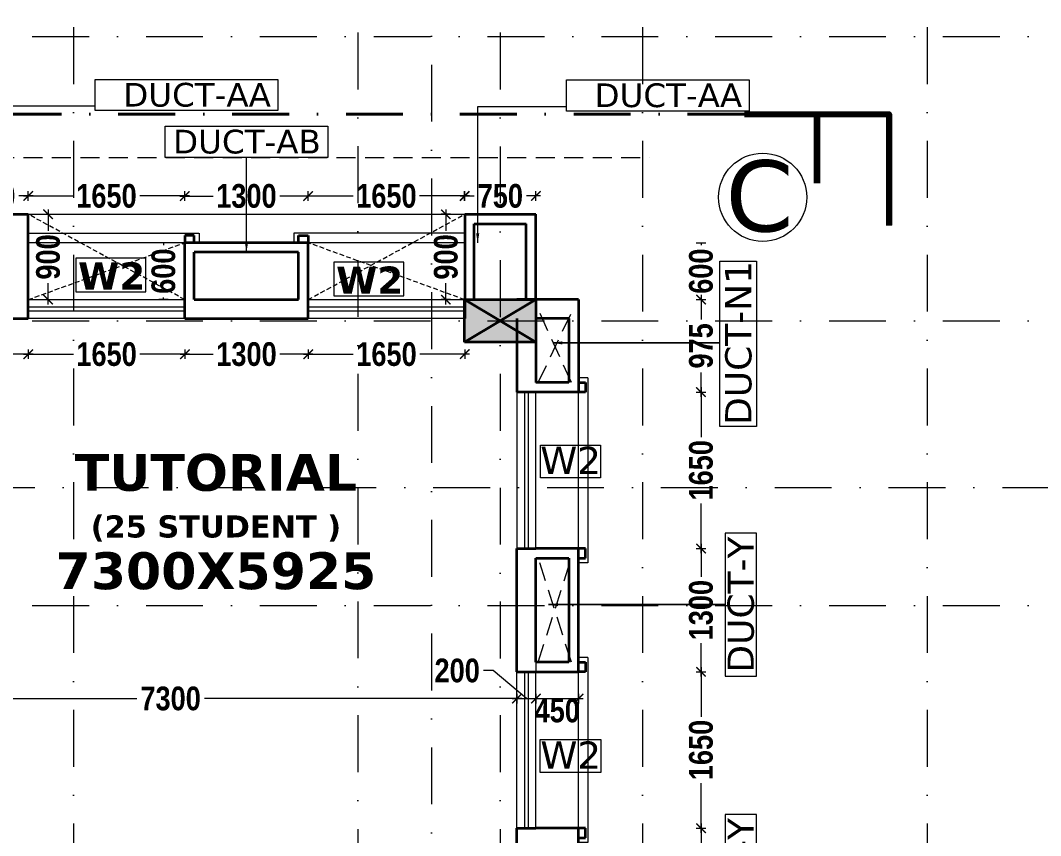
# Model space of a CAD drawing. Header units: millimetres. Extents: x -3092155 to 4513934, y -12317808 to 1850003.
# Drawn here: x -391892 to -381138, y -5541764 to -5533166 of the extents above; entities that cross this region are included whole.
import ezdxf

# ---------------------------------------------------------------- set-up
doc = ezdxf.new("R2010")
doc.units = ezdxf.units.MM
doc.header["$LTSCALE"] = 2
doc.header["$MEASUREMENT"] = 0
doc.header["$PDMODE"] = 34
doc.header["$PDSIZE"] = 500
for name, pattern in [('DASHDOT', [1, 0.5, -0.25, 0, -0.25]), ('DASHED2', [0.375, 0.25, -0.125]), ('HIDDEN', [0.375, 0.25, -0.125])]:
    doc.linetypes.add(name, pattern=pattern)
for name, color, linetype, lineweight, true_color in [('AEROW', 7, 'Continuous', 15, 0x0d0d0d), ('DOT', 7, 'DASHED2', 0, 0x89067c), ('duct text', 7, 'Continuous', 5, 0x30182a)]:
    doc.layers.add(name, color=color, linetype=linetype, lineweight=lineweight, true_color=true_color)
for name, color, linetype, lineweight in [('coloumn', 10, 'Continuous', 35), ('cornice', 12, 'Continuous', 25), ('D DIM', 250, 'Continuous', 9), ('DIM', 27, 'Continuous', 5), ('DUCT', 37, 'Continuous', 35), ('glass', 5, 'Continuous', 15), ('GRID', 251, 'DASHDOT', 5), ('PROJ', 251, 'HIDDEN', 5), ('SILL', 74, 'Continuous', 9), ('TEXT', 7, 'Continuous', 13), ('VENTI', 162, 'Continuous', 5), ('W2', 162, 'Continuous', 5), ('WAll', 250, 'Continuous', 35), ('WIN', 5, 'Continuous', 15)]:
    doc.layers.add(name, color=color, linetype=linetype, lineweight=lineweight)
doc.styles.add('door', font='arial.ttf', dxfattribs={"height": 70})
doc.styles.add('INNER DIM', font='ARIALNB.TTF', dxfattribs={"height": 250})
doc.styles.add('style2', font='verdana.ttf')
doc.dimstyles.new('DOOR', dxfattribs={"dimtxt": 100, "dimasz": 100, "dimexe": 25, "dimexo": 50, "dimgap": 25, "dimtad": 0, "dimtih": 1, "dimtoh": 1, "dimdec": 0, "dimzin": 3, "dimdsep": 46, "dimtxsty": 'door', "dimblk": 'OBLIQUE', "dimcen": 200, "dimclrd": 256, "dimclre": 256, "dimclrt": 256, "dimadec": 0, "dimazin": 0, "dimtfac": 1, "dimtdec": 0, "dimtofl": 0, "dimtmove": 2, "dimatfit": 3, "dimfxl": 300, "dimfxlon": 1, "dimfrac": 1, "dimtolj": 1, "dimtzin": 0, "dimlwd": -1, "dimlwe": -1, "dimarcsym": 0})
doc.dimstyles.new('external final', dxfattribs={"dimscale": 0, "dimtxt": 250, "dimasz": 100, "dimexe": 50, "dimexo": 50, "dimgap": 50, "dimtad": 0, "dimdec": 0, "dimzin": 0, "dimdsep": 46, "dimtxsty": 'INNER DIM', "dimblk": 'ARCHTICK', "dimcen": 100, "dimdle": 50, "dimclrd": 256, "dimclre": 256, "dimclrt": 256, "dimadec": 0, "dimazin": 0, "dimtfac": 1, "dimtdec": 0, "dimtix": 1, "dimtmove": 1, "dimatfit": 3, "dimfxl": 50, "dimfxlon": 1, "dimtolj": 1, "dimtzin": 0, "dimlwd": -1, "dimlwe": -1, "dimarcsym": 1})

# ---------------------------------------------------------------- blocks, each defined once
blk = doc.blocks.new('*D238')
at = {"layer": 'D DIM', "ltscale": 100, "transparency": 16777216}
for p, q in [((-384767, -5535511), (-384667, -5535511)), ((-384717, -5535511), (-384717, -5535535)), ((-384767, -5536111), (-384667, -5536111)), ((-384717, -5536111), (-384717, -5536087))]:
    blk.add_line(p, q, dxfattribs=at)
at = {"layer": 'Defpoints', "color": 0, "lineweight": 50, "ltscale": 100, "transparency": 16777216}
for p in [(-386008, -5535511), (-386008, -5536111), (-384717, -5536111)]:
    blk.add_point(p, dxfattribs=at)
at = {"layer": 'D DIM', "ltscale": 100, "transparency": 16777216, "insert": (-384717, -5535811), "char_height": 250, "attachment_point": 5, "rotation": 90, "style": 'INNER DIM'}
blk.add_mtext('\\A1;600', dxfattribs=at)
blk = doc.blocks.new('_ArchTick')
at = {"color": 0, "linetype": 'ByBlock', "const_width": 0.15}
blk.add_lwpolyline([(-0.5, -0.5), (0.5, 0.5)], dxfattribs=at)
blk = doc.blocks.new('*D239')
at = {"layer": 'D DIM', "ltscale": 100, "transparency": 16777216}
for p, q in [((-384717, -5536061), (-384717, -5536319)), ((-384767, -5536111), (-384667, -5536111)), ((-384717, -5537136), (-384717, -5536879)), ((-384767, -5537086), (-384667, -5537086))]:
    blk.add_line(p, q, dxfattribs=at)
at = {"layer": 'Defpoints', "color": 0, "lineweight": 50, "ltscale": 100, "transparency": 16777216}
for p in [(-386009, -5536111), (-386008, -5537086), (-384717, -5537086)]:
    blk.add_point(p, dxfattribs=at)
at = {"layer": 'D DIM', "ltscale": 100, "transparency": 16777216, "xscale": 100, "yscale": 100, "zscale": 100}
for p, rotation in [((-384717, -5536111), 90), ((-384717, -5537086), 270)]:
    blk.add_blockref('_ArchTick', p, dxfattribs=dict(at, rotation=rotation))
at = {"layer": 'D DIM', "ltscale": 100, "transparency": 16777216, "insert": (-384717, -5536599), "char_height": 250, "attachment_point": 5, "rotation": 90, "style": 'INNER DIM'}
blk.add_mtext('\\A1;975', dxfattribs=at)
blk = doc.blocks.new('*D240')
at = {"layer": 'D DIM', "ltscale": 100, "transparency": 16777216}
for p, q in [((-384717, -5537036), (-384717, -5537561)), ((-384767, -5537086), (-384667, -5537086)), ((-384717, -5538786), (-384717, -5538261)), ((-384767, -5538736), (-384667, -5538736))]:
    blk.add_line(p, q, dxfattribs=at)
at = {"layer": 'Defpoints', "color": 0, "lineweight": 50, "ltscale": 100, "transparency": 16777216}
for p in [(-386008, -5537086), (-386008, -5538736), (-384717, -5538736)]:
    blk.add_point(p, dxfattribs=at)
at = {"layer": 'D DIM', "ltscale": 100, "transparency": 16777216, "xscale": 100, "yscale": 100, "zscale": 100}
for p, rotation in [((-384717, -5537086), 90), ((-384717, -5538736), 270)]:
    blk.add_blockref('_ArchTick', p, dxfattribs=dict(at, rotation=rotation))
at = {"layer": 'D DIM', "ltscale": 100, "transparency": 16777216, "insert": (-384717, -5537911), "char_height": 250, "attachment_point": 5, "rotation": 90, "style": 'INNER DIM'}
blk.add_mtext('\\A1;1650', dxfattribs=at)
blk = doc.blocks.new('*D241')
at = {"layer": 'D DIM', "ltscale": 100, "transparency": 16777216}
for p, q in [((-384767, -5538736), (-384667, -5538736)), ((-384717, -5538686), (-384717, -5539036)), ((-384717, -5540086), (-384717, -5539736)), ((-384767, -5540036), (-384667, -5540036))]:
    blk.add_line(p, q, dxfattribs=at)
at = {"layer": 'Defpoints', "color": 0, "lineweight": 50, "ltscale": 100, "transparency": 16777216}
for p in [(-386008, -5538736), (-386008, -5540036), (-384717, -5540036)]:
    blk.add_point(p, dxfattribs=at)
at = {"layer": 'D DIM', "ltscale": 100, "transparency": 16777216, "xscale": 100, "yscale": 100, "zscale": 100}
for p, rotation in [((-384717, -5538736), 90), ((-384717, -5540036), 270)]:
    blk.add_blockref('_ArchTick', p, dxfattribs=dict(at, rotation=rotation))
at = {"layer": 'D DIM', "ltscale": 100, "transparency": 16777216, "insert": (-384717, -5539386), "char_height": 250, "attachment_point": 5, "rotation": 90, "style": 'INNER DIM'}
blk.add_mtext('\\A1;1300', dxfattribs=at)
blk = doc.blocks.new('*D242')
at = {"layer": 'D DIM', "ltscale": 100, "transparency": 16777216}
for p, q in [((-384767, -5540036), (-384667, -5540036)), ((-384717, -5539986), (-384717, -5540511)), ((-384717, -5541736), (-384717, -5541211)), ((-384767, -5541686), (-384667, -5541686))]:
    blk.add_line(p, q, dxfattribs=at)
at = {"layer": 'Defpoints', "color": 0, "lineweight": 50, "ltscale": 100, "transparency": 16777216}
for p in [(-386008, -5540036), (-386008, -5541686), (-384717, -5541686)]:
    blk.add_point(p, dxfattribs=at)
at = {"layer": 'D DIM', "ltscale": 100, "transparency": 16777216, "xscale": 100, "yscale": 100, "zscale": 100}
for p, rotation in [((-384717, -5540036), 90), ((-384717, -5541686), 270)]:
    blk.add_blockref('_ArchTick', p, dxfattribs=dict(at, rotation=rotation))
at = {"layer": 'D DIM', "ltscale": 100, "transparency": 16777216, "insert": (-384717, -5540861), "char_height": 250, "attachment_point": 5, "rotation": 90, "style": 'INNER DIM'}
blk.add_mtext('\\A1;1650', dxfattribs=at)
blk = doc.blocks.new('*D243')
at = {"layer": 'D DIM', "ltscale": 100, "transparency": 16777216}
for p, q in [((-384717, -5541636), (-384717, -5541986)), ((-384767, -5541686), (-384667, -5541686)), ((-384717, -5543036), (-384717, -5542686)), ((-384767, -5542986), (-384667, -5542986))]:
    blk.add_line(p, q, dxfattribs=at)
at = {"layer": 'Defpoints', "color": 0, "lineweight": 50, "ltscale": 100, "transparency": 16777216}
for p in [(-386008, -5541686), (-386008, -5542986), (-384717, -5542986)]:
    blk.add_point(p, dxfattribs=at)
at = {"layer": 'D DIM', "ltscale": 100, "transparency": 16777216, "xscale": 100, "yscale": 100, "zscale": 100}
for p, rotation in [((-384717, -5541686), 90), ((-384717, -5542986), 270)]:
    blk.add_blockref('_ArchTick', p, dxfattribs=dict(at, rotation=rotation))
at = {"layer": 'D DIM', "ltscale": 100, "transparency": 16777216, "insert": (-384717, -5542336), "char_height": 250, "attachment_point": 5, "rotation": 90, "style": 'INNER DIM'}
blk.add_mtext('\\A1;1300', dxfattribs=at)
blk = doc.blocks.new('*D448')
at = {"layer": 'D DIM', "ltscale": 100, "transparency": 16777216}
for p, q in [((-393959, -5540269), (-393959, -5540369)), ((-386658, -5540269), (-386658, -5540369)), ((-394009, -5540319), (-390664, -5540319)), ((-386608, -5540319), (-389953, -5540319))]:
    blk.add_line(p, q, dxfattribs=at)
at = {"layer": 'Defpoints', "color": 0, "lineweight": 50, "ltscale": 100, "transparency": 16777216}
for p in [(-393959, -5539561), (-386658, -5540036), (-386658, -5540319)]:
    blk.add_point(p, dxfattribs=at)
at = {"layer": 'D DIM', "ltscale": 100, "transparency": 16777216, "xscale": 100, "yscale": 100, "zscale": 100, "rotation": 180}
blk.add_blockref('_ArchTick', (-393959, -5540319), dxfattribs=at)
at = {"layer": 'D DIM', "ltscale": 100, "transparency": 16777216, "xscale": 100, "yscale": 100, "zscale": 100}
blk.add_blockref('_ArchTick', (-386658, -5540319), dxfattribs=at)
at = {"layer": 'D DIM', "ltscale": 100, "transparency": 16777216, "insert": (-390309, -5540319), "char_height": 250, "attachment_point": 5, "style": 'INNER DIM'}
blk.add_mtext('\\A1;7300', dxfattribs=at)
blk = doc.blocks.new('*D449')
at = {"layer": 'D DIM', "ltscale": 100, "transparency": 16777216}
for p, q in [((-386909, -5540024), (-387009, -5540024)), ((-386558, -5540319), (-386909, -5540024)), ((-386658, -5540269), (-386658, -5540369)), ((-386458, -5540269), (-386458, -5540369)), ((-386708, -5540319), (-386408, -5540319))]:
    blk.add_line(p, q, dxfattribs=at)
at = {"layer": 'Defpoints', "color": 0, "lineweight": 50, "ltscale": 100, "transparency": 16777216}
for p in [(-386658, -5540036), (-386458, -5540036), (-386458, -5540319)]:
    blk.add_point(p, dxfattribs=at)
at = {"layer": 'D DIM', "ltscale": 100, "transparency": 16777216, "xscale": 100, "yscale": 100, "zscale": 100, "rotation": 180}
blk.add_blockref('_ArchTick', (-386658, -5540319), dxfattribs=at)
at = {"layer": 'D DIM', "ltscale": 100, "transparency": 16777216, "xscale": 100, "yscale": 100, "zscale": 100}
blk.add_blockref('_ArchTick', (-386458, -5540319), dxfattribs=at)
at = {"layer": 'D DIM', "ltscale": 100, "transparency": 16777216, "insert": (-387288, -5540024), "char_height": 250, "attachment_point": 5, "style": 'INNER DIM'}
blk.add_mtext('\\A1;200', dxfattribs=at)
blk = doc.blocks.new('*D450')
at = {"layer": 'D DIM', "ltscale": 100, "transparency": 16777216}
for p, q in [((-386458, -5540269), (-386458, -5540369)), ((-386008, -5540269), (-386008, -5540369)), ((-386508, -5540319), (-385958, -5540319))]:
    blk.add_line(p, q, dxfattribs=at)
at = {"layer": 'Defpoints', "color": 0, "lineweight": 50, "ltscale": 100, "transparency": 16777216}
for p in [(-386458, -5540036), (-386008, -5540036), (-386008, -5540319)]:
    blk.add_point(p, dxfattribs=at)
at = {"layer": 'D DIM', "ltscale": 100, "transparency": 16777216, "xscale": 100, "yscale": 100, "zscale": 100, "rotation": 180}
blk.add_blockref('_ArchTick', (-386458, -5540319), dxfattribs=at)
at = {"layer": 'D DIM', "ltscale": 100, "transparency": 16777216, "xscale": 100, "yscale": 100, "zscale": 100}
blk.add_blockref('_ArchTick', (-386008, -5540319), dxfattribs=at)
at = {"layer": 'D DIM', "ltscale": 100, "transparency": 16777216, "insert": (-386233, -5540446), "char_height": 250, "attachment_point": 5, "style": 'INNER DIM'}
blk.add_mtext('\\A1;450', dxfattribs=at)
blk = doc.blocks.new('*D930')
at = {"layer": 'D DIM', "ltscale": 100, "transparency": 16777216}
for p, q in [((-392559, -5535068), (-392559, -5534968)), ((-391809, -5535068), (-391809, -5534968)), ((-392609, -5535018), (-392460, -5535018)), ((-391759, -5535018), (-391908, -5535018))]:
    blk.add_line(p, q, dxfattribs=at)
at = {"layer": 'Defpoints', "color": 0, "lineweight": 50, "ltscale": 100, "transparency": 16777216}
for p in [(-391809, -5535018), (-392559, -5535511), (-391809, -5535511)]:
    blk.add_point(p, dxfattribs=at)
at = {"layer": 'D DIM', "ltscale": 100, "transparency": 16777216, "xscale": 100, "yscale": 100, "zscale": 100, "rotation": 180}
blk.add_blockref('_ArchTick', (-392559, -5535018), dxfattribs=at)
at = {"layer": 'D DIM', "ltscale": 100, "transparency": 16777216, "xscale": 100, "yscale": 100, "zscale": 100}
blk.add_blockref('_ArchTick', (-391809, -5535018), dxfattribs=at)
at = {"layer": 'D DIM', "ltscale": 100, "transparency": 16777216, "insert": (-392184, -5535018), "char_height": 250, "attachment_point": 5, "style": 'INNER DIM'}
blk.add_mtext('\\A1;750', dxfattribs=at)
blk = doc.blocks.new('*D931')
at = {"layer": 'D DIM', "ltscale": 100, "transparency": 16777216}
for p, q in [((-387208, -5535068), (-387208, -5534968)), ((-386458, -5535068), (-386458, -5534968)), ((-387258, -5535018), (-387109, -5535018)), ((-386408, -5535018), (-386558, -5535018))]:
    blk.add_line(p, q, dxfattribs=at)
at = {"layer": 'Defpoints', "color": 0, "lineweight": 50, "ltscale": 100, "transparency": 16777216}
for p in [(-386458, -5535018), (-387208, -5535511), (-386458, -5535511)]:
    blk.add_point(p, dxfattribs=at)
at = {"layer": 'D DIM', "ltscale": 100, "transparency": 16777216, "xscale": 100, "yscale": 100, "zscale": 100, "rotation": 180}
blk.add_blockref('_ArchTick', (-387208, -5535018), dxfattribs=at)
at = {"layer": 'D DIM', "ltscale": 100, "transparency": 16777216, "xscale": 100, "yscale": 100, "zscale": 100}
blk.add_blockref('_ArchTick', (-386458, -5535018), dxfattribs=at)
at = {"layer": 'D DIM', "ltscale": 100, "transparency": 16777216, "insert": (-386833, -5535018), "char_height": 250, "attachment_point": 5, "style": 'INNER DIM'}
blk.add_mtext('\\A1;750', dxfattribs=at)
blk = doc.blocks.new('*D932')
at = {"layer": 'D DIM', "ltscale": 100, "transparency": 16777216}
for p, q in [((-388908, -5536687), (-388384, -5536687)), ((-388858, -5536637), (-388858, -5536737)), ((-387158, -5536687), (-387683, -5536687)), ((-387208, -5536637), (-387208, -5536737))]:
    blk.add_line(p, q, dxfattribs=at)
at = {"layer": 'Defpoints', "color": 0, "lineweight": 50, "ltscale": 100, "transparency": 16777216}
for p in [(-388858, -5536311), (-387208, -5536336), (-388858, -5536687)]:
    blk.add_point(p, dxfattribs=at)
at = {"layer": 'D DIM', "ltscale": 100, "transparency": 16777216, "xscale": 100, "yscale": 100, "zscale": 100, "rotation": 180}
blk.add_blockref('_ArchTick', (-388858, -5536687), dxfattribs=at)
at = {"layer": 'D DIM', "ltscale": 100, "transparency": 16777216, "xscale": 100, "yscale": 100, "zscale": 100}
blk.add_blockref('_ArchTick', (-387208, -5536687), dxfattribs=at)
at = {"layer": 'D DIM', "ltscale": 100, "transparency": 16777216, "insert": (-388033, -5536687), "char_height": 250, "attachment_point": 5, "style": 'INNER DIM'}
blk.add_mtext('\\A1;1650', dxfattribs=at)
blk = doc.blocks.new('*D933')
at = {"layer": 'D DIM', "ltscale": 100, "transparency": 16777216}
for p, q in [((-390209, -5536687), (-389859, -5536687)), ((-390159, -5536637), (-390159, -5536737)), ((-388808, -5536687), (-389159, -5536687)), ((-388858, -5536637), (-388858, -5536737))]:
    blk.add_line(p, q, dxfattribs=at)
at = {"layer": 'Defpoints', "color": 0, "lineweight": 50, "ltscale": 100, "transparency": 16777216}
for p in [(-390159, -5536311), (-388858, -5536311), (-390159, -5536687)]:
    blk.add_point(p, dxfattribs=at)
at = {"layer": 'D DIM', "ltscale": 100, "transparency": 16777216, "xscale": 100, "yscale": 100, "zscale": 100, "rotation": 180}
blk.add_blockref('_ArchTick', (-390159, -5536687), dxfattribs=at)
at = {"layer": 'D DIM', "ltscale": 100, "transparency": 16777216, "xscale": 100, "yscale": 100, "zscale": 100}
blk.add_blockref('_ArchTick', (-388858, -5536687), dxfattribs=at)
at = {"layer": 'D DIM', "ltscale": 100, "transparency": 16777216, "insert": (-389509, -5536687), "char_height": 250, "attachment_point": 5, "style": 'INNER DIM'}
blk.add_mtext('\\A1;1300', dxfattribs=at)
blk = doc.blocks.new('*D934')
at = {"layer": 'D DIM', "ltscale": 100, "transparency": 16777216}
for p, q in [((-391859, -5536687), (-391334, -5536687)), ((-391809, -5536637), (-391809, -5536737)), ((-390109, -5536687), (-390634, -5536687)), ((-390159, -5536637), (-390159, -5536737))]:
    blk.add_line(p, q, dxfattribs=at)
at = {"layer": 'Defpoints', "color": 0, "lineweight": 50, "ltscale": 100, "transparency": 16777216}
for p in [(-391809, -5536311), (-390159, -5536311), (-391809, -5536687)]:
    blk.add_point(p, dxfattribs=at)
at = {"layer": 'D DIM', "ltscale": 100, "transparency": 16777216, "xscale": 100, "yscale": 100, "zscale": 100, "rotation": 180}
blk.add_blockref('_ArchTick', (-391809, -5536687), dxfattribs=at)
at = {"layer": 'D DIM', "ltscale": 100, "transparency": 16777216, "xscale": 100, "yscale": 100, "zscale": 100}
blk.add_blockref('_ArchTick', (-390159, -5536687), dxfattribs=at)
at = {"layer": 'D DIM', "ltscale": 100, "transparency": 16777216, "insert": (-390984, -5536687), "char_height": 250, "attachment_point": 5, "style": 'INNER DIM'}
blk.add_mtext('\\A1;1650', dxfattribs=at)
blk = doc.blocks.new('*D935')
at = {"layer": 'D DIM', "ltscale": 100, "transparency": 16777216}
for p, q in [((-394008, -5536687), (-393740, -5536687)), ((-393958, -5536637), (-393958, -5536737)), ((-391759, -5536687), (-393024, -5536687)), ((-391809, -5536637), (-391809, -5536737))]:
    blk.add_line(p, q, dxfattribs=at)
at = {"layer": 'Defpoints', "color": 0, "lineweight": 50, "ltscale": 100, "transparency": 16777216}
for p in [(-393958, -5536311), (-391809, -5536311), (-393958, -5536687)]:
    blk.add_point(p, dxfattribs=at)
at = {"layer": 'D DIM', "ltscale": 100, "transparency": 16777216, "xscale": 100, "yscale": 100, "zscale": 100, "rotation": 180}
blk.add_blockref('_ArchTick', (-393958, -5536687), dxfattribs=at)
at = {"layer": 'D DIM', "ltscale": 100, "transparency": 16777216, "xscale": 100, "yscale": 100, "zscale": 100}
blk.add_blockref('_ArchTick', (-391809, -5536687), dxfattribs=at)
at = {"layer": 'D DIM', "ltscale": 100, "transparency": 16777216, "insert": (-393382, -5536687), "char_height": 250, "attachment_point": 5, "style": 'INNER DIM'}
blk.add_mtext('\\A1;2150', dxfattribs=at)
blk = doc.blocks.new('*D936')
at = {"layer": 'D DIM', "ltscale": 100, "transparency": 16777216}
for p, q in [((-391650, -5535211), (-391550, -5535211)), ((-391600, -5535161), (-391600, -5535384)), ((-391600, -5536161), (-391600, -5535939)), ((-391650, -5536111), (-391550, -5536111))]:
    blk.add_line(p, q, dxfattribs=at)
at = {"layer": 'Defpoints', "color": 0, "lineweight": 50, "ltscale": 100, "transparency": 16777216}
for p in [(-391810, -5535211), (-391600, -5535211), (-391809, -5536111)]:
    blk.add_point(p, dxfattribs=at)
at = {"layer": 'D DIM', "ltscale": 100, "transparency": 16777216, "xscale": 100, "yscale": 100, "zscale": 100}
for p, rotation in [((-391600, -5535211), 90), ((-391600, -5536111), 270)]:
    blk.add_blockref('_ArchTick', p, dxfattribs=dict(at, rotation=rotation))
at = {"layer": 'D DIM', "ltscale": 100, "transparency": 16777216, "insert": (-391600, -5535661), "char_height": 250, "attachment_point": 5, "rotation": 90, "style": 'INNER DIM'}
blk.add_mtext('\\A1;900', dxfattribs=at)
blk = doc.blocks.new('*D937')
at = {"layer": 'D DIM', "ltscale": 100, "transparency": 16777216}
for p, q in [((-387357, -5535211), (-387457, -5535211)), ((-387407, -5535161), (-387407, -5535384)), ((-387407, -5536161), (-387407, -5535939)), ((-387357, -5536111), (-387457, -5536111))]:
    blk.add_line(p, q, dxfattribs=at)
at = {"layer": 'Defpoints', "color": 0, "lineweight": 50, "ltscale": 100, "transparency": 16777216}
for p in [(-387407, -5535211), (-387208, -5535211), (-387208, -5536111)]:
    blk.add_point(p, dxfattribs=at)
at = {"layer": 'D DIM', "ltscale": 100, "transparency": 16777216, "xscale": 100, "yscale": 100, "zscale": 100}
for p, rotation in [((-387407, -5535211), 90), ((-387407, -5536111), 270)]:
    blk.add_blockref('_ArchTick', p, dxfattribs=dict(at, rotation=rotation))
at = {"layer": 'D DIM', "ltscale": 100, "transparency": 16777216, "insert": (-387407, -5535661), "char_height": 250, "attachment_point": 5, "rotation": 90, "style": 'INNER DIM'}
blk.add_mtext('\\A1;900', dxfattribs=at)
blk = doc.blocks.new('*D983')
at = {"layer": 'D DIM', "ltscale": 100, "transparency": 16777216}
for p, q in [((-388859, -5535068), (-388859, -5534968)), ((-387209, -5535068), (-387209, -5534968)), ((-388909, -5535018), (-388384, -5535018)), ((-387159, -5535018), (-387684, -5535018))]:
    blk.add_line(p, q, dxfattribs=at)
at = {"layer": 'Defpoints', "color": 0, "lineweight": 50, "ltscale": 100, "transparency": 16777216}
for p in [(-388859, -5535018), (-388859, -5535211), (-387209, -5535211)]:
    blk.add_point(p, dxfattribs=at)
at = {"layer": 'D DIM', "ltscale": 100, "transparency": 16777216, "xscale": 100, "yscale": 100, "zscale": 100, "rotation": 180}
blk.add_blockref('_ArchTick', (-388859, -5535018), dxfattribs=at)
at = {"layer": 'D DIM', "ltscale": 100, "transparency": 16777216, "xscale": 100, "yscale": 100, "zscale": 100}
blk.add_blockref('_ArchTick', (-387209, -5535018), dxfattribs=at)
at = {"layer": 'D DIM', "ltscale": 100, "transparency": 16777216, "insert": (-388034, -5535018), "char_height": 250, "attachment_point": 5, "style": 'INNER DIM'}
blk.add_mtext('\\A1;1650', dxfattribs=at)
blk = doc.blocks.new('*D984')
at = {"layer": 'D DIM', "ltscale": 100, "transparency": 16777216}
for p, q in [((-391810, -5535068), (-391810, -5534968)), ((-390159, -5535068), (-390159, -5534968)), ((-391860, -5535018), (-391335, -5535018)), ((-390109, -5535018), (-390634, -5535018))]:
    blk.add_line(p, q, dxfattribs=at)
at = {"layer": 'Defpoints', "color": 0, "lineweight": 50, "ltscale": 100, "transparency": 16777216}
for p in [(-391810, -5535018), (-391810, -5535211), (-390159, -5535511)]:
    blk.add_point(p, dxfattribs=at)
at = {"layer": 'D DIM', "ltscale": 100, "transparency": 16777216, "xscale": 100, "yscale": 100, "zscale": 100, "rotation": 180}
blk.add_blockref('_ArchTick', (-391810, -5535018), dxfattribs=at)
at = {"layer": 'D DIM', "ltscale": 100, "transparency": 16777216, "xscale": 100, "yscale": 100, "zscale": 100}
blk.add_blockref('_ArchTick', (-390159, -5535018), dxfattribs=at)
at = {"layer": 'D DIM', "ltscale": 100, "transparency": 16777216, "insert": (-390985, -5535018), "char_height": 250, "attachment_point": 5, "style": 'INNER DIM'}
blk.add_mtext('\\A1;1650', dxfattribs=at)
blk = doc.blocks.new('*D985')
at = {"layer": 'D DIM', "ltscale": 100, "transparency": 16777216}
for p, q in [((-390160, -5535069), (-390160, -5534969)), ((-388859, -5535069), (-388859, -5534969)), ((-390210, -5535019), (-389860, -5535019)), ((-388809, -5535019), (-389159, -5535019))]:
    blk.add_line(p, q, dxfattribs=at)
at = {"layer": 'Defpoints', "color": 0, "lineweight": 50, "ltscale": 100, "transparency": 16777216}
for p in [(-388859, -5535019), (-390160, -5535623), (-388859, -5535694)]:
    blk.add_point(p, dxfattribs=at)
at = {"layer": 'D DIM', "ltscale": 100, "transparency": 16777216, "xscale": 100, "yscale": 100, "zscale": 100, "rotation": 180}
blk.add_blockref('_ArchTick', (-390160, -5535019), dxfattribs=at)
at = {"layer": 'D DIM', "ltscale": 100, "transparency": 16777216, "xscale": 100, "yscale": 100, "zscale": 100}
blk.add_blockref('_ArchTick', (-388859, -5535019), dxfattribs=at)
at = {"layer": 'D DIM', "ltscale": 100, "transparency": 16777216, "insert": (-389510, -5535019), "char_height": 250, "attachment_point": 5, "style": 'INNER DIM'}
blk.add_mtext('\\A1;1300', dxfattribs=at)
blk = doc.blocks.new('S.F')
at = {"layer": 'coloumn', "ltscale": 100}
blk.add_hatch(color=256, dxfattribs=at).paths.add_polyline_path([(99210, -5844756), (99210, -5844306), (98460, -5844306), (98460, -5844756)])
for p, q in [((98460, -5844756), (98460, -5844306)), ((98460, -5844306), (99210, -5844306)), ((99210, -5844306), (99210, -5844756)), ((99210, -5844756), (98460, -5844756))]:
    blk.add_line(p, q, dxfattribs=at)
blk.add_lwpolyline([(99210, -5844756), (98460, -5844306), (99210, -5844306), (98460, -5844756)], dxfattribs=at)
blk = doc.blocks.new('*D1129')
at = {"layer": 'D DIM', "ltscale": 100, "transparency": 16777216}
for p, q in [((-390334, -5535511), (-390434, -5535511)), ((-390384, -5535511), (-390384, -5535535)), ((-390334, -5536111), (-390434, -5536111)), ((-390384, -5536111), (-390384, -5536087))]:
    blk.add_line(p, q, dxfattribs=at)
at = {"layer": 'Defpoints', "color": 0, "lineweight": 50, "ltscale": 100, "transparency": 16777216}
for p in [(-390384, -5535511), (-390160, -5535511), (-390159, -5536111)]:
    blk.add_point(p, dxfattribs=at)
at = {"layer": 'D DIM', "ltscale": 100, "transparency": 16777216, "insert": (-390384, -5535811), "char_height": 250, "attachment_point": 5, "rotation": 90, "style": 'INNER DIM'}
blk.add_mtext('\\A1;600', dxfattribs=at)
blk = doc.blocks.new('_Oblique')
at = {"color": 0, "linetype": 'ByBlock', "lineweight": -2}
blk.add_line((-0.5, -0.5), (0.5, 0.5), dxfattribs=at)
blk = doc.blocks.new('6yyyhr')
at = {"layer": 'DUCT', "ltscale": 100}
for p, q in [((-386010, -5681142), (-385935, -5681142)), ((-385935, -5681142), (-385935, -5681243)), ((-385935, -5681243), (-386010, -5681243)), ((-385935, -5682892), (-386010, -5682892)), ((-386010, -5682992), (-385935, -5682992)), ((-385935, -5682992), (-385935, -5682892))]:
    blk.add_line(p, q, dxfattribs=at)
at = {"layer": 'SILL', "ltscale": 100}
for p, q in [((-386010, -5683042), (-386010, -5681092)), ((-385910, -5681092), (-386010, -5681092)), ((-385910, -5681092), (-385910, -5683042)), ((-385910, -5683042), (-386010, -5683042))]:
    blk.add_line(p, q, dxfattribs=at)
blk = doc.blocks.new('uyujnjh')
at = {"layer": 'DIM', "lineweight": 80, "ltscale": 100}
for points in [[(-186043, -5846539), (-184521, -5846539), (-184521, -5847712)], [(-186037, -5846537), (-184515, -5846537), (-184515, -5847710)], [(-185282, -5846539), (-185282, -5847267)], [(-185276, -5846537), (-185276, -5847264)]]:
    blk.add_lwpolyline(points, dxfattribs=at)
at = {"layer": 'DIM', "ltscale": 100}
blk.add_circle((-185850, -5847414), 465, dxfattribs=at)
at = {"layer": 'PROJ', "linetype": 'DASHDOT', "lineweight": 40, "ltscale": 600}
blk.add_line((-186042, -5846539), (-249741, -5846539), dxfattribs=at)
at = {"layer": 'TEXT', "style": 'style2'}
blk.add_text('C', height=750, dxfattribs=at).set_placement((-186243, -5847774))
blk = doc.blocks.new('hyh')
at = {"layer": 'duct text', "ltscale": 0.1}
for points in [[(-121264, -5581438), (-121264, -5579694), (-120878, -5579694), (-120878, -5581438)], [(-120878, -5584073), (-120878, -5582564), (-121207, -5582564), (-121207, -5584073)], [(-120878, -5587040), (-120878, -5585532), (-121207, -5585532), (-121207, -5587040)]]:
    blk.add_lwpolyline(points, close=True, dxfattribs=at)
at = {"layer": 'duct text', "ltscale": 0.1, "char_height": 276.64, "width": 1547.24, "attachment_point": 5, "rotation": 90, "style": 'style2'}
for s, insert in [('\\pt3043;DUCT-N1', (-121067, -5580558)), ('\\pt3043;DUCT-Y', (-121042, -5583317)), ('\\pt3043;DUCT-Y', (-121042, -5586285))]:
    blk.add_mtext(s, dxfattribs=dict(at, insert=insert))
at = {"layer": 'duct text', "ltscale": 0.1}
for points in [[(-123025, -5580557), (-121264, -5580557), (-123025, -5580557)], [(-123070, -5583318), (-121207, -5583318), (-123070, -5583318)]]:
    blk.add_leader(points, dimstyle='DOOR', dxfattribs=at)

msp = doc.modelspace()

# ---------------------------------------------------------------- linework, layer by layer
at = {"layer": 'DOT', "ltscale": 400}
for p, q in [((-392759.3, -5534611.5), (-385259.3, -5534611.1)), ((-386083.9, -5536986.2), (-386433.9, -5536211.2)), ((-386433.9, -5536986.2), (-386083.9, -5536251.2)), ((-386083.9, -5539936.2), (-386433.9, -5538836.2)), ((-386433.9, -5539936.2), (-386083.9, -5538836.2)), ((-386459.3, -5538936.3), (-386459.3, -5540136.1))]:
    msp.add_line(p, q, dxfattribs=at)
at = {"layer": 'DOT', "linetype": 'Continuous', "ltscale": 400}
for p, q in [((-393359.3, -5535211.5), (-387209.3, -5535211.2)), ((-387208.9, -5535511.2), (-391809.4, -5535511.2))]:
    msp.add_line(p, q, dxfattribs=at)
at = {"layer": 'DOT', "ltscale": 100}
for p, q in [((-390159.8, -5536111.2), (-391809.8, -5535211.2)), ((-388859.3, -5536111.2), (-387209.3, -5535211.2)), ((-391809.8, -5536111.2), (-390159.8, -5535511.2)), ((-387209.3, -5536111.2), (-388859.3, -5535511.2))]:
    msp.add_line(p, q, dxfattribs=at)
at = {"layer": 'DUCT', "ltscale": 100}
for p, q in [((-392559.4, -5535211.2), (-391809.4, -5535211.2)), ((-391809.4, -5536111.2), (-391809.4, -5535211.2)), ((-387208.9, -5535211.2), (-387208.9, -5536311.2)), ((-387208.9, -5535211.2), (-386458.9, -5535211.2)), ((-386458.9, -5536111.2), (-386458.9, -5535211.2)), ((-387108.9, -5536111.2), (-387108.9, -5535311.2)), ((-387108.9, -5535311.2), (-386558.9, -5535311.2)), ((-386558.9, -5536111.2), (-386558.9, -5535311.2)), ((-390059.4, -5535436.2), (-390159.8, -5535436.2)), ((-390159.8, -5535436.2), (-390159.8, -5535511.2)), ((-390059.4, -5535511.2), (-390059.4, -5535436.2)), ((-388959.7, -5535511.2), (-388959.7, -5535436.2)), ((-388959.7, -5535436.2), (-388859.3, -5535436.2)), ((-388859.3, -5535436.2), (-388859.3, -5535511.2)), ((-391809.4, -5536311.2), (-391809.4, -5536111.2)), ((-390159.4, -5536311.2), (-390159.4, -5536111.2)), ((-390059.8, -5536111.2), (-388959.3, -5536111.2)), ((-388859.3, -5536111.2), (-388858.9, -5536111.2)), ((-388858.9, -5536311.2), (-388858.9, -5536111.2)), ((-386009.3, -5536111.2), (-386659.3, -5536111.2)), ((-386009.3, -5536111.2), (-386009.3, -5537086.2)), ((-393109.4, -5536311.2), (-391809.4, -5536311.2)), ((-390159.4, -5536311.2), (-388858.9, -5536311.2)), ((-386659.3, -5536311.2), (-386659.3, -5537086.2)), ((-386109.3, -5536311.2), (-386459.3, -5536311.2)), ((-386459.3, -5536311.2), (-386459.3, -5536986.2)), ((-386109.3, -5536311.2), (-386109.3, -5536986.2)), ((-386109.3, -5536986.2), (-386459.3, -5536986.2)), ((-386009.3, -5536985.8), (-385933.9, -5536985.8)), ((-385933.9, -5536985.8), (-385933.9, -5537086.2)), ((-386009.3, -5537086.2), (-386659.3, -5537086.2)), ((-385933.9, -5537086.2), (-386009.3, -5537086.2)), ((-386659.3, -5538736.2), (-386459.3, -5538736.2)), ((-386659.3, -5540036.2), (-386659.3, -5538736.2)), ((-386659.3, -5540036.2), (-386659.3, -5538736.2)), ((-386009.3, -5538736.2), (-386459.3, -5538736.2)), ((-386009.3, -5540036.2), (-386009.3, -5538736.2)), ((-385933.9, -5538736.2), (-386009.3, -5538736.2)), ((-385933.9, -5538836.6), (-385933.9, -5538736.2)), ((-386459.3, -5539936.2), (-386459.3, -5538836.2)), ((-386459.3, -5538836.2), (-386109.3, -5538836.2)), ((-386109.3, -5538836.2), (-386109.3, -5539936.2)), ((-386009.3, -5538836.6), (-385933.9, -5538836.6)), ((-386109.3, -5539936.2), (-386459.3, -5539936.2)), ((-386659.3, -5540036.2), (-386459.3, -5540036.2)), ((-386459.3, -5540036.2), (-386009.3, -5540036.2)), ((-386659.3, -5541686.2), (-386459.3, -5541686.2)), ((-386659.3, -5542986.2), (-386659.3, -5541686.2)), ((-386009.3, -5541686.2), (-386459.3, -5541686.2)), ((-386009.3, -5542986.2), (-386009.3, -5541686.2))]:
    msp.add_line(p, q, dxfattribs=at)
at = {"layer": 'duct text', "ltscale": 0.1}
for points in [[(-391104.2, -5533787.9), (-389177.4, -5533787.9), (-389177.4, -5534117.1), (-391104.2, -5534117.1)], [(-386136.2, -5533793.2), (-384209.4, -5533793.2), (-384209.4, -5534122.3), (-386136.2, -5534122.3)], [(-390366.4, -5534282.1), (-388651.9, -5534282.1), (-388651.9, -5534611.2), (-390366.4, -5534611.2)]]:
    msp.add_lwpolyline(points, close=True, dxfattribs=at)
at = {"layer": 'glass', "ltscale": 100}
for p, q in [((-390159.4, -5536191.2), (-391809.4, -5536191.2)), ((-387208.9, -5536191.2), (-388858.9, -5536191.2)), ((-390159.4, -5536231.2), (-391809.4, -5536231.2)), ((-387208.9, -5536231.2), (-388858.9, -5536231.2)), ((-386579.3, -5540036.2), (-386579.3, -5541686.2)), ((-386539.3, -5540036.2), (-386539.3, -5541686.2))]:
    msp.add_line(p, q, dxfattribs=at)
at = {"layer": 'GRID', "color": 5, "ltscale": 600}
for p, q in [((-387559.4, -5497630.3), (-387559.4, -5586432.3)), ((-388333.9, -5498490.8), (-388333.9, -5585574.1)), ((-386834.4, -5498491.7), (-386834.4, -5585573.1)), ((-391333.9, -5499634.4), (-391333.9, -5584428.2)), ((-385333.9, -5499634.4), (-385333.9, -5584428.2)), ((-382333.9, -5499634.4), (-382333.9, -5584428.2))]:
    msp.add_line(p, q, dxfattribs=at)
at = {"layer": 'GRID', "color": 6, "ltscale": 600}
for p, q in [((-460173.8, -5533336.2), (-367334.4, -5533336.2)), ((-460173.8, -5536336.2), (-367334.4, -5536336.2)), ((-461946.7, -5538093.6), (-365561.9, -5538093.6)), ((-460173.8, -5539336.2), (-367334.4, -5539336.2))]:
    msp.add_line(p, q, dxfattribs=at)
at = {"layer": 'SILL', "ltscale": 100}
for p, q in [((-391809.8, -5535411.2), (-390009.8, -5535411.2)), ((-390009.4, -5535411.2), (-390009.4, -5535511.2)), ((-387209.7, -5535411.2), (-389009.7, -5535411.2)), ((-389009.7, -5535411.2), (-389009.7, -5535511.2)), ((-391809.4, -5536111.2), (-390159.4, -5536111.2)), ((-388858.9, -5536111.2), (-387208.9, -5536111.2)), ((-390159.4, -5536311.2), (-391809.4, -5536311.2)), ((-387208.9, -5536311.2), (-388858.9, -5536311.2)), ((-386009.3, -5538885.5), (-386009.3, -5536935.8)), ((-385908.9, -5536935.8), (-386009.3, -5536935.8)), ((-385908.9, -5536935.8), (-385908.9, -5538885.5)), ((-386659.3, -5537086.2), (-386659.3, -5538736.2)), ((-386459.3, -5538736.2), (-386459.3, -5537086.2)), ((-385908.9, -5538886.6), (-386009.3, -5538886.6)), ((-386659.3, -5541686.2), (-386659.3, -5540036.2)), ((-386459.3, -5541686.2), (-386459.3, -5540036.2))]:
    msp.add_line(p, q, dxfattribs=at)
at = {"layer": 'VENTI', "ltscale": 100}
for points in [[(-391309.6, -5536027.9), (-390570.3, -5536027.9), (-390570.3, -5535672.5), (-391309.6, -5535672.5)], [(-388589.6, -5536072.4), (-387850.2, -5536072.4), (-387850.2, -5535717), (-388589.6, -5535717)]]:
    msp.add_lwpolyline(points, close=True, dxfattribs=at)
at = {"layer": 'W2', "ltscale": 100}
for points in [[(-386410.2, -5537644.9), (-385775.7, -5537644.9), (-385775.7, -5537989.2), (-386410.2, -5537989.2)], [(-386413, -5540748.6), (-385774, -5540748.6), (-385774, -5541097.2), (-386413, -5541097.2)]]:
    msp.add_lwpolyline(points, close=True, dxfattribs=at)
at = {"layer": 'WAll', "ltscale": 100}
for p, q in [((-390159.4, -5536111.2), (-390159.4, -5535511.2)), ((-388858.9, -5535511.2), (-390159.4, -5535511.2)), ((-388858.9, -5536111.2), (-388858.9, -5535511.2)), ((-390059.4, -5536111.2), (-390059.4, -5535611.2)), ((-388958.9, -5535611.2), (-390059.4, -5535611.2)), ((-388958.9, -5536111.2), (-388958.9, -5535611.2))]:
    msp.add_line(p, q, dxfattribs=at)
at = {"layer": 'WIN', "ltscale": 100}
for p, q in [((-386579.3, -5537086.2), (-386579.3, -5538736.2)), ((-386539.3, -5537086.2), (-386539.3, -5538736.2))]:
    msp.add_line(p, q, dxfattribs=at)

# ---------------------------------------------------------------- block references
at = {"layer": 'coloumn'}
msp.add_blockref('S.F', (-485670.2, 308195), dxfattribs=at)
at = {"layer": 'cornice', "color": 3, "lineweight": 50}
for name, p in [('hyh', (-263254.8, 43989.8)), ('uyujnjh', (-198217.5, 312382.6)), ('6yyyhr', (0.8, 141205.9))]:
    msp.add_blockref(name, p, dxfattribs=at)

# ---------------------------------------------------------------- texts
at = {"layer": 'duct text', "ltscale": 0.1, "char_height": 250, "width": 1547.237, "attachment_point": 5, "rotation": 359.99988, "style": 'style2'}
for s, insert in [('\\pt2750;DUCT-AA', (-390029.8, -5533952.6)), ('\\pt2750;DUCT-AA', (-385061.8, -5533957.9)), ('\\pt2750;DUCT-AB', (-389504.3, -5534446.8))]:
    msp.add_mtext(s, dxfattribs=dict(at, insert=insert))
at = {"layer": 'TEXT', "ltscale": 0.1, "insert": (-389831.1, -5538455.1), "char_height": 350, "attachment_point": 5, "style": 'style2'}
msp.add_mtext('{\\fVerdana|b1|i0|c0|p34;\\H1.1111x;TUTORIAL\\H0.9x; \\P\\H0.66667x;(25 STUDENT )\\H1.5x;\\P\\H1.1111x;7300X5925}', dxfattribs=at)
at = {"layer": 'W2', "style": 'style2'}
for p in [(-386411.5, -5537949.5), (-386410.7, -5541058.3)]:
    msp.add_text('W2', height=287, dxfattribs=at).set_placement(p)
at = {"layer": 'W2', "ltscale": 100, "char_height": 287, "width": 641.269, "attachment_point": 7, "style": 'style2'}
for insert in [(-391284.3, -5536004.9), (-388564.3, -5536049.4)]:
    msp.add_mtext('{\\fVerdana|b1|i0|c0|p34;W2}', dxfattribs=dict(at, insert=insert))

# ---------------------------------------------------------------- dimensions: what is measured, and where the dimension line sits
at = {"layer": 'D DIM', "ltscale": 100}
for base, p1, p2, picture, middle in [((-391809, -5535018.4), (-392559, -5535511.2), (-391809, -5535511.2), '*D930', (-392184, -5535018.4)), ((-386458.5, -5535018.4), (-387208.5, -5535511.2), (-386458.5, -5535511.2), '*D931', (-386833.5, -5535018.4)), ((-391809, -5536686.9), (-390159, -5536311.2), (-391809, -5536311.2), '*D934', (-390984, -5536686.9)), ((-390158.9851, -5536686.905), (-388858.4958, -5536311.2047), (-390158.9851, -5536311.2065), '*D933', (-389508.7404, -5536686.905)), ((-388858.5, -5536686.9), (-387208.5, -5536336.2), (-388858.5, -5536311.2), '*D932', (-388033.5, -5536686.9)), ((-386658.5, -5540319.2), (-393958.9, -5539561.2), (-386658.5, -5540036.2), '*D448', (-390308.7, -5540319.2))]:
    dim = msp.add_linear_dim(base=base, p1=p1, p2=p2, dimstyle='external final', override={"dimscale": 1}, dxfattribs=at)
    dim.commit()
    dim.dimension.update_dxf_attribs({"geometry": picture, "text_midpoint": middle})
for base, p1, p2, angle, picture, middle in [((-391809.8, -5535018.4), (-390159.4, -5535511.2), (-391809.8, -5535211.2), 180, '*D984', (-390984.6, -5535018.4)), ((-388859.3228, -5535018.5093), (-390159.8122, -5535622.8821), (-388859.3228, -5535694.4256), 180, '*D985', (-389509.5675, -5535018.5093)), ((-388858.9, -5535018.4), (-387209.3, -5535211.2), (-388858.9, -5535211.2), 180, '*D983', (-388034.1, -5535018.4)), ((-391599.6, -5535211.2), (-391809, -5536111.2), (-391809.8, -5535211.2), 270, '*D936', (-391599.6, -5535661.2)), ((-387407.1, -5535211.2), (-387208.5, -5536111.2), (-387208.5, -5535211.2), 270, '*D937', (-387407.1, -5535661.2)), ((-390384.3, -5535511.2), (-390159.4, -5536111.2), (-390159.8, -5535511.2), 90, '*D1129', (-390384.3, -5535811.2)), ((-384717, -5536111.2), (-386008.5, -5535511.2), (-386008.5, -5536111.2), 90, '*D238', (-384717, -5535811.2)), ((-384717, -5537086.2), (-386008.9, -5536111.2), (-386008.5, -5537086.2), 90, '*D239', (-384717, -5536598.7)), ((-384717, -5538736.2), (-386008.5, -5537086.2), (-386008.5, -5538736.2), 90, '*D240', (-384717, -5537911.2)), ((-384717, -5540036.2), (-386008.5, -5538736.2), (-386008.5, -5540036.2), 90, '*D241', (-384717, -5539386.2)), ((-384717, -5541686.2), (-386008.5, -5540036.2), (-386008.5, -5541686.2), 90, '*D242', (-384717, -5540861.2)), ((-384717, -5542986.2), (-386008.5, -5541686.2), (-386008.5, -5542986.2), 90, '*D243', (-384717, -5542336.2))]:
    dim = msp.add_linear_dim(base=base, p1=p1, p2=p2, angle=angle, dimstyle='external final', override={"dimscale": 1}, dxfattribs=at)
    dim.commit()
    dim.dimension.update_dxf_attribs({"geometry": picture, "text_midpoint": middle})
for base, p1, p2, picture, middle in [((-393958.4951, -5536686.905), (-391808.9851, -5536311.2065), (-393958.4951, -5536311.2065), '*D935', (-393382.0865, -5536686.905)), ((-386458.5, -5540319.2), (-386658.5, -5540036.2), (-386458.5, -5540036.2), '*D449', (-387059.4, -5540023.9)), ((-386008.5, -5540319.2), (-386458.5, -5540036.2), (-386008.5, -5540036.2), '*D450', (-386233.5, -5540446.1))]:
    dim = msp.add_linear_dim(base=base, p1=p1, p2=p2, dimstyle='external final', override={"dimscale": 1}, dxfattribs=at)
    dim.commit()
    dim.dimension.update_dxf_attribs({"geometry": picture, "text_midpoint": middle, "dimtype": 160})

# ---------------------------------------------------------------- leaders
at = {"layer": 'AEROW', "lineweight": 30, "ltscale": 100}
for points in [[(-392039.8, -5535507), (-392039.8, -5534066.9), (-391104.2, -5534066.9)], [(-387071.8, -5535513.4), (-387071.8, -5534073.4), (-386136.2, -5534073.4)], [(-389509.1, -5535611.2), (-389509.1, -5534611.2)]]:
    msp.add_leader(points, dimstyle='external final', override={"dimscale": 1, "dimfxl": 50}, dxfattribs=at)

doc.saveas('drawing.dxf')
